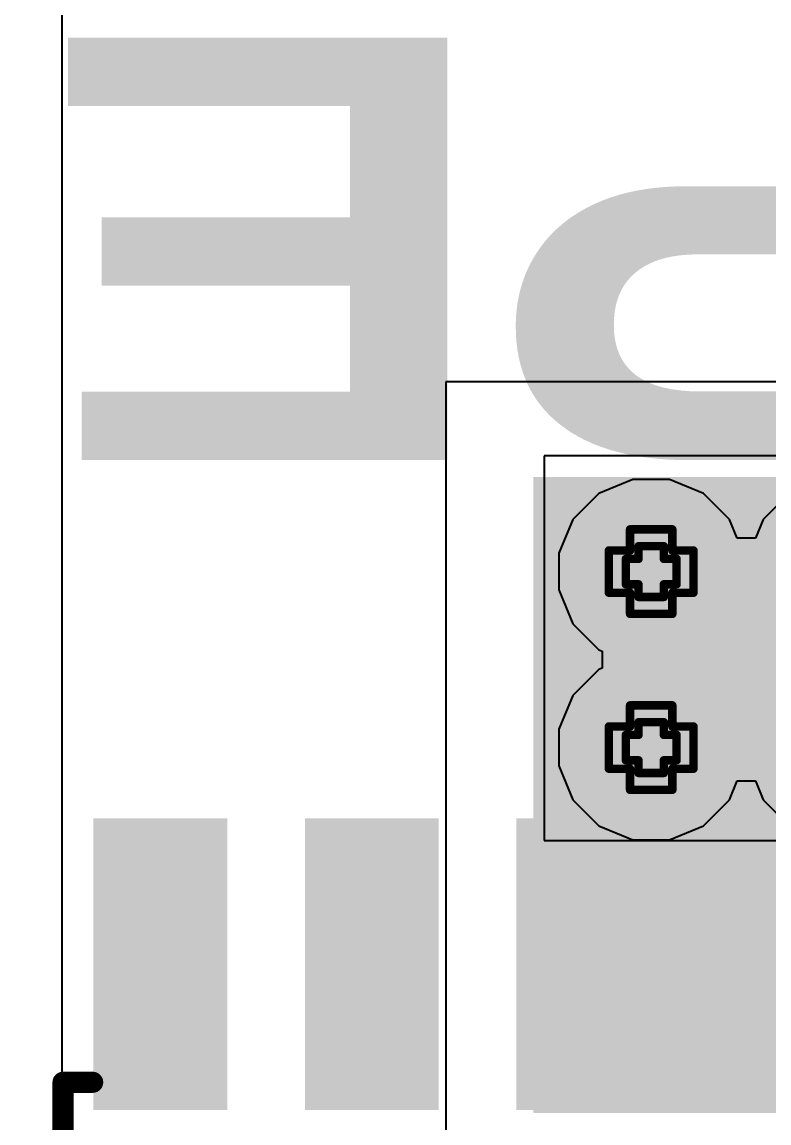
# Model space of a CAD drawing. Header units: inches. Extents: x -4 to 5258, y -4 to 5281.
# Drawn here: x 59.54 to 64.02, y 86.78 to 93.4 of the extents above; entities that cross this region are included whole.
import ezdxf

# ---------------------------------------------------------------- set-up
doc = ezdxf.new("R2010")
doc.units = ezdxf.units.IN
for name, color, linetype in [('Bottom Layer', 5, 'Continuous'), ('Bottom Solder', 6, 'Continuous'), ('Drill Drawing', 1, 'Continuous'), ('Layer 1', 16, 'Continuous'), ('Layer 2', 76, 'Continuous'), ('Top Layer', 1, 'Continuous'), ('Top Overlay', 2, 'Continuous'), ('Top Paste', 8, 'Continuous'), ('Top Solder', 216, 'Continuous'), ('Via Holes', 16, 'Continuous')]:
    doc.layers.add(name, color=color, linetype=linetype)
doc.styles.add('Arial Black_Bold', font='', dxfattribs={"height": 0.2})
doc.styles.get('Arial Black_Bold').set_extended_font_data('Arial Black', bold=True)

# ---------------------------------------------------------------- blocks, each defined once
blk = doc.blocks.new('SOIC_8_10')
at = {"layer": 'Top Layer'}
for points in [[(3.475, 2.205), (3.475, 1.605), (1.925, 1.605), (1.925, 2.205)], [(3.475, 0.935), (3.475, 0.335), (1.925, 0.335), (1.925, 0.935)], [(3.475, -0.335), (3.475, -0.935), (1.925, -0.935), (1.925, -0.335)], [(3.475, -1.605), (3.475, -2.205), (1.925, -2.205), (1.925, -1.605)]]:
    blk.add_hatch(color=1, dxfattribs=at).paths.add_polyline_path(points)
at = {"layer": 'Top Paste'}
for points in [[(3.475, 2.205), (3.475, 1.605), (1.925, 1.605), (1.925, 2.205)], [(3.475, 0.935), (3.475, 0.335), (1.925, 0.335), (1.925, 0.935)], [(3.475, -0.335), (3.475, -0.935), (1.925, -0.935), (1.925, -0.335)], [(3.475, -1.605), (3.475, -2.205), (1.925, -2.205), (1.925, -1.605)]]:
    blk.add_hatch(color=8, dxfattribs=at).paths.add_polyline_path(points)
at = {"layer": 'Top Solder'}
for points in [[(3.5766, 2.3066), (3.5766, 1.5034), (1.8234, 1.5034), (1.8234, 2.3066)], [(3.5766, 1.0366), (3.5766, 0.2334), (1.8234, 0.2334), (1.8234, 1.0366)], [(3.5766, -0.2334), (3.5766, -1.0366), (1.8234, -1.0366), (1.8234, -0.2334)], [(3.5766, -1.5034), (3.5766, -2.3066), (1.8234, -2.3066), (1.8234, -1.5034)]]:
    blk.add_hatch(color=216, dxfattribs=at).paths.add_polyline_path(points)
at = {"layer": 'Top Overlay'}
for points in [[(-1.9906, 2.4892, 0.127, 0.127, 0), (1.9906, 2.4892, 0.127, 0.127, 0)], [(1.9906, 2.4892, 0.127, 0.127, 0), (1.9906, 2.3114, 0.127, 0.127, 0)]]:
    blk.add_lwpolyline(points, format="xyseb", dxfattribs=at)
for points in [[(1.9588, 2.4892, 0.0635, 0.0635, 1), (2.0223, 2.4892, 0.0635, 0.0635, 1)], [(1.9588, 2.4892, 0.0635, 0.0635, 1), (2.0223, 2.4892, 0.0635, 0.0635, 1)], [(1.9588, 2.3114, 0.0635, 0.0635, 1), (2.0223, 2.3114, 0.0635, 0.0635, 1)]]:
    blk.add_lwpolyline(points, format="xyseb", close=True, dxfattribs=at)

msp = doc.modelspace()

# ---------------------------------------------------------------- hatches: boundary and pattern name
at = {"layer": 'Bottom Layer'}
h = msp.add_hatch(color=5, dxfattribs=at)
edge = h.paths.add_edge_path()
edge.add_arc((63.3157, 90.0969), 0.3, 0, 360)
h = msp.add_hatch(color=5, dxfattribs=at)
edge = h.paths.add_edge_path()
edge.add_arc((63.3157, 89.0392), 0.3, 0, 360)
at = {"layer": 'Bottom Solder'}
h = msp.add_hatch(color=6, dxfattribs=at)
edge = h.paths.add_edge_path()
edge.add_arc((63.3157, 90.0969), 0.4016, 0, 360)
h = msp.add_hatch(color=6, dxfattribs=at)
edge = h.paths.add_edge_path()
edge.add_arc((63.3157, 89.0392), 0.4016, 0, 360)
at = {"layer": 'Layer 1'}
h = msp.add_hatch(color=16, dxfattribs=at)
edge = h.paths.add_edge_path()
edge.add_arc((63.3157, 90.0969), 0.3, 0, 360)
h = msp.add_hatch(color=16, dxfattribs=at)
edge = h.paths.add_edge_path()
edge.add_arc((63.3157, 89.0392), 0.3, 0, 360)
at = {"layer": 'Layer 2'}
h = msp.add_hatch(color=76, dxfattribs=at)
edge = h.paths.add_edge_path()
edge.add_arc((63.3157, 90.0969), 0.3, 0, 360)
h = msp.add_hatch(color=76, dxfattribs=at)
edge = h.paths.add_edge_path()
edge.add_arc((63.3157, 89.0392), 0.3, 0, 360)
at = {"layer": 'Top Layer'}
msp.add_hatch(color=1, dxfattribs=at).paths.add_polyline_path([(67.4918, 90.6648), (62.6077, 90.6648), (62.6077, 86.8426), (67.4918, 86.8426)])
h = msp.add_hatch(color=1, dxfattribs=at)
edge = h.paths.add_edge_path()
edge.add_arc((63.3157, 90.0969), 0.3, 0, 360)
h = msp.add_hatch(color=1, dxfattribs=at)
edge = h.paths.add_edge_path()
edge.add_arc((63.3157, 89.0392), 0.3, 0, 360)
at = {"layer": 'Top Solder'}
h = msp.add_hatch(color=216, dxfattribs=at)
edge = h.paths.add_edge_path()
edge.add_arc((63.3157, 90.0969), 0.4016, 0, 360)
h = msp.add_hatch(color=216, dxfattribs=at)
edge = h.paths.add_edge_path()
edge.add_arc((63.3157, 89.0392), 0.4016, 0, 360)
at = {"layer": 'Via Holes'}
h = msp.add_hatch(color=7, dxfattribs=at)
edge = h.paths.add_edge_path()
edge.add_arc((63.3157, 90.0969), 0.15, 0, 360)
h = msp.add_hatch(color=7, dxfattribs=at)
edge = h.paths.add_edge_path()
edge.add_arc((63.3157, 89.0392), 0.15, 0, 360)

# ---------------------------------------------------------------- linework, layer by layer
at = {"layer": 'Drill Drawing'}
for points in [[(63.1887, 90.2239, 0.0508, 0.0508, 0), (63.1887, 90.3509, 0.0508, 0.0508, 0)], [(63.1887, 90.3509, 0.0508, 0.0508, 0), (63.4427, 90.3509, 0.0508, 0.0508, 0)], [(63.4427, 90.2239, 0.0508, 0.0508, 0), (63.4427, 90.3509, 0.0508, 0.0508, 0)], [(63.2395, 90.1731, 0.0508, 0.0508, 0), (63.2395, 90.2493, 0.0508, 0.0508, 0)], [(63.2395, 90.2493, 0.0508, 0.0508, 0), (63.3919, 90.2493, 0.0508, 0.0508, 0)], [(63.3919, 90.1731, 0.0508, 0.0508, 0), (63.3919, 90.2493, 0.0508, 0.0508, 0)], [(63.0617, 89.9699, 0.0508, 0.0508, 0), (63.0617, 90.2239, 0.0508, 0.0508, 0)], [(63.0617, 90.2239, 0.0508, 0.0508, 0), (63.1887, 90.2239, 0.0508, 0.0508, 0)], [(63.1633, 90.0207, 0.0508, 0.0508, 0), (63.1633, 90.1731, 0.0508, 0.0508, 0)], [(63.1633, 90.1731, 0.0508, 0.0508, 0), (63.2395, 90.1731, 0.0508, 0.0508, 0)], [(63.3919, 90.1731, 0.0508, 0.0508, 0), (63.4681, 90.1731, 0.0508, 0.0508, 0)], [(63.4427, 90.2239, 0.0508, 0.0508, 0), (63.5697, 90.2239, 0.0508, 0.0508, 0)], [(63.4681, 90.0207, 0.0508, 0.0508, 0), (63.4681, 90.1731, 0.0508, 0.0508, 0)], [(63.5697, 89.9699, 0.0508, 0.0508, 0), (63.5697, 90.2239, 0.0508, 0.0508, 0)], [(63.0617, 89.9699, 0.0508, 0.0508, 0), (63.1887, 89.9699, 0.0508, 0.0508, 0)], [(63.1633, 90.0207, 0.0508, 0.0508, 0), (63.2395, 90.0207, 0.0508, 0.0508, 0)], [(63.1887, 89.8429, 0.0508, 0.0508, 0), (63.1887, 89.9699, 0.0508, 0.0508, 0)], [(63.2395, 89.9445, 0.0508, 0.0508, 0), (63.2395, 90.0207, 0.0508, 0.0508, 0)], [(63.3919, 90.0207, 0.0508, 0.0508, 0), (63.4681, 90.0207, 0.0508, 0.0508, 0)], [(63.3919, 89.9445, 0.0508, 0.0508, 0), (63.3919, 90.0207, 0.0508, 0.0508, 0)], [(63.4427, 89.9699, 0.0508, 0.0508, 0), (63.5697, 89.9699, 0.0508, 0.0508, 0)], [(63.4427, 89.8429, 0.0508, 0.0508, 0), (63.4427, 89.9699, 0.0508, 0.0508, 0)], [(63.2395, 89.9445, 0.0508, 0.0508, 0), (63.3919, 89.9445, 0.0508, 0.0508, 0)], [(63.1887, 89.8429, 0.0508, 0.0508, 0), (63.4427, 89.8429, 0.0508, 0.0508, 0)], [(63.1887, 89.1662, 0.0508, 0.0508, 0), (63.1887, 89.2932, 0.0508, 0.0508, 0)], [(63.1887, 89.2932, 0.0508, 0.0508, 0), (63.4427, 89.2932, 0.0508, 0.0508, 0)], [(63.4427, 89.1662, 0.0508, 0.0508, 0), (63.4427, 89.2932, 0.0508, 0.0508, 0)], [(63.0617, 88.9122, 0.0508, 0.0508, 0), (63.0617, 89.1662, 0.0508, 0.0508, 0)], [(63.0617, 89.1662, 0.0508, 0.0508, 0), (63.1887, 89.1662, 0.0508, 0.0508, 0)], [(63.2395, 89.1154, 0.0508, 0.0508, 0), (63.2395, 89.1916, 0.0508, 0.0508, 0)], [(63.2395, 89.1916, 0.0508, 0.0508, 0), (63.3919, 89.1916, 0.0508, 0.0508, 0)], [(63.3919, 89.1154, 0.0508, 0.0508, 0), (63.3919, 89.1916, 0.0508, 0.0508, 0)], [(63.4427, 89.1662, 0.0508, 0.0508, 0), (63.5697, 89.1662, 0.0508, 0.0508, 0)], [(63.5697, 88.9122, 0.0508, 0.0508, 0), (63.5697, 89.1662, 0.0508, 0.0508, 0)], [(63.1633, 88.963, 0.0508, 0.0508, 0), (63.1633, 89.1154, 0.0508, 0.0508, 0)], [(63.1633, 89.1154, 0.0508, 0.0508, 0), (63.2395, 89.1154, 0.0508, 0.0508, 0)], [(63.3919, 89.1154, 0.0508, 0.0508, 0), (63.4681, 89.1154, 0.0508, 0.0508, 0)], [(63.4681, 88.963, 0.0508, 0.0508, 0), (63.4681, 89.1154, 0.0508, 0.0508, 0)], [(63.0617, 88.9122, 0.0508, 0.0508, 0), (63.1887, 88.9122, 0.0508, 0.0508, 0)], [(63.1633, 88.963, 0.0508, 0.0508, 0), (63.2395, 88.963, 0.0508, 0.0508, 0)], [(63.1887, 88.7852, 0.0508, 0.0508, 0), (63.1887, 88.9122, 0.0508, 0.0508, 0)], [(63.2395, 88.8868, 0.0508, 0.0508, 0), (63.2395, 88.963, 0.0508, 0.0508, 0)], [(63.3919, 88.963, 0.0508, 0.0508, 0), (63.4681, 88.963, 0.0508, 0.0508, 0)], [(63.3919, 88.8868, 0.0508, 0.0508, 0), (63.3919, 88.963, 0.0508, 0.0508, 0)], [(63.4427, 88.9122, 0.0508, 0.0508, 0), (63.5697, 88.9122, 0.0508, 0.0508, 0)], [(63.4427, 88.7852, 0.0508, 0.0508, 0), (63.4427, 88.9122, 0.0508, 0.0508, 0)], [(63.2395, 88.8868, 0.0508, 0.0508, 0), (63.3919, 88.8868, 0.0508, 0.0508, 0)], [(63.1887, 88.7852, 0.0508, 0.0508, 0), (63.4427, 88.7852, 0.0508, 0.0508, 0)]]:
    msp.add_lwpolyline(points, format="xyseb", dxfattribs=at)
for points in [[(63.176, 90.3509, 0.0254, 0.0254, 1), (63.2014, 90.3509, 0.0254, 0.0254, 1)], [(63.176, 90.3509, 0.0254, 0.0254, 1), (63.2014, 90.3509, 0.0254, 0.0254, 1)], [(63.43, 90.3509, 0.0254, 0.0254, 1), (63.4554, 90.3509, 0.0254, 0.0254, 1)], [(63.43, 90.3509, 0.0254, 0.0254, 1), (63.4554, 90.3509, 0.0254, 0.0254, 1)], [(63.2268, 90.2493, 0.0254, 0.0254, 1), (63.2522, 90.2493, 0.0254, 0.0254, 1)], [(63.2268, 90.2493, 0.0254, 0.0254, 1), (63.2522, 90.2493, 0.0254, 0.0254, 1)], [(63.3792, 90.2493, 0.0254, 0.0254, 1), (63.4046, 90.2493, 0.0254, 0.0254, 1)], [(63.3792, 90.2493, 0.0254, 0.0254, 1), (63.4046, 90.2493, 0.0254, 0.0254, 1)], [(63.049, 90.2239, 0.0254, 0.0254, 1), (63.0744, 90.2239, 0.0254, 0.0254, 1)], [(63.049, 90.2239, 0.0254, 0.0254, 1), (63.0744, 90.2239, 0.0254, 0.0254, 1)], [(63.1506, 90.1731, 0.0254, 0.0254, 1), (63.176, 90.1731, 0.0254, 0.0254, 1)], [(63.1506, 90.1731, 0.0254, 0.0254, 1), (63.176, 90.1731, 0.0254, 0.0254, 1)], [(63.176, 90.2239, 0.0254, 0.0254, 1), (63.2014, 90.2239, 0.0254, 0.0254, 1)], [(63.176, 90.2239, 0.0254, 0.0254, 1), (63.2014, 90.2239, 0.0254, 0.0254, 1)], [(63.2268, 90.1731, 0.0254, 0.0254, 1), (63.2522, 90.1731, 0.0254, 0.0254, 1)], [(63.2268, 90.1731, 0.0254, 0.0254, 1), (63.2522, 90.1731, 0.0254, 0.0254, 1)], [(63.3792, 90.1731, 0.0254, 0.0254, 1), (63.4046, 90.1731, 0.0254, 0.0254, 1)], [(63.3792, 90.1731, 0.0254, 0.0254, 1), (63.4046, 90.1731, 0.0254, 0.0254, 1)], [(63.43, 90.2239, 0.0254, 0.0254, 1), (63.4554, 90.2239, 0.0254, 0.0254, 1)], [(63.43, 90.2239, 0.0254, 0.0254, 1), (63.4554, 90.2239, 0.0254, 0.0254, 1)], [(63.4554, 90.1731, 0.0254, 0.0254, 1), (63.4808, 90.1731, 0.0254, 0.0254, 1)], [(63.4554, 90.1731, 0.0254, 0.0254, 1), (63.4808, 90.1731, 0.0254, 0.0254, 1)], [(63.557, 90.2239, 0.0254, 0.0254, 1), (63.5824, 90.2239, 0.0254, 0.0254, 1)], [(63.557, 90.2239, 0.0254, 0.0254, 1), (63.5824, 90.2239, 0.0254, 0.0254, 1)], [(63.049, 89.9699, 0.0254, 0.0254, 1), (63.0744, 89.9699, 0.0254, 0.0254, 1)], [(63.049, 89.9699, 0.0254, 0.0254, 1), (63.0744, 89.9699, 0.0254, 0.0254, 1)], [(63.1506, 90.0207, 0.0254, 0.0254, 1), (63.176, 90.0207, 0.0254, 0.0254, 1)], [(63.1506, 90.0207, 0.0254, 0.0254, 1), (63.176, 90.0207, 0.0254, 0.0254, 1)], [(63.176, 89.9699, 0.0254, 0.0254, 1), (63.2014, 89.9699, 0.0254, 0.0254, 1)], [(63.176, 89.9699, 0.0254, 0.0254, 1), (63.2014, 89.9699, 0.0254, 0.0254, 1)], [(63.2268, 90.0207, 0.0254, 0.0254, 1), (63.2522, 90.0207, 0.0254, 0.0254, 1)], [(63.2268, 90.0207, 0.0254, 0.0254, 1), (63.2522, 90.0207, 0.0254, 0.0254, 1)], [(63.3792, 90.0207, 0.0254, 0.0254, 1), (63.4046, 90.0207, 0.0254, 0.0254, 1)], [(63.3792, 90.0207, 0.0254, 0.0254, 1), (63.4046, 90.0207, 0.0254, 0.0254, 1)], [(63.43, 89.9699, 0.0254, 0.0254, 1), (63.4554, 89.9699, 0.0254, 0.0254, 1)], [(63.43, 89.9699, 0.0254, 0.0254, 1), (63.4554, 89.9699, 0.0254, 0.0254, 1)], [(63.4554, 90.0207, 0.0254, 0.0254, 1), (63.4808, 90.0207, 0.0254, 0.0254, 1)], [(63.4554, 90.0207, 0.0254, 0.0254, 1), (63.4808, 90.0207, 0.0254, 0.0254, 1)], [(63.557, 89.9699, 0.0254, 0.0254, 1), (63.5824, 89.9699, 0.0254, 0.0254, 1)], [(63.557, 89.9699, 0.0254, 0.0254, 1), (63.5824, 89.9699, 0.0254, 0.0254, 1)], [(63.2268, 89.9445, 0.0254, 0.0254, 1), (63.2522, 89.9445, 0.0254, 0.0254, 1)], [(63.2268, 89.9445, 0.0254, 0.0254, 1), (63.2522, 89.9445, 0.0254, 0.0254, 1)], [(63.3792, 89.9445, 0.0254, 0.0254, 1), (63.4046, 89.9445, 0.0254, 0.0254, 1)], [(63.3792, 89.9445, 0.0254, 0.0254, 1), (63.4046, 89.9445, 0.0254, 0.0254, 1)], [(63.176, 89.8429, 0.0254, 0.0254, 1), (63.2014, 89.8429, 0.0254, 0.0254, 1)], [(63.176, 89.8429, 0.0254, 0.0254, 1), (63.2014, 89.8429, 0.0254, 0.0254, 1)], [(63.43, 89.8429, 0.0254, 0.0254, 1), (63.4554, 89.8429, 0.0254, 0.0254, 1)], [(63.43, 89.8429, 0.0254, 0.0254, 1), (63.4554, 89.8429, 0.0254, 0.0254, 1)], [(63.176, 89.2932, 0.0254, 0.0254, 1), (63.2014, 89.2932, 0.0254, 0.0254, 1)], [(63.176, 89.2932, 0.0254, 0.0254, 1), (63.2014, 89.2932, 0.0254, 0.0254, 1)], [(63.43, 89.2932, 0.0254, 0.0254, 1), (63.4554, 89.2932, 0.0254, 0.0254, 1)], [(63.43, 89.2932, 0.0254, 0.0254, 1), (63.4554, 89.2932, 0.0254, 0.0254, 1)], [(63.049, 89.1662, 0.0254, 0.0254, 1), (63.0744, 89.1662, 0.0254, 0.0254, 1)], [(63.049, 89.1662, 0.0254, 0.0254, 1), (63.0744, 89.1662, 0.0254, 0.0254, 1)], [(63.176, 89.1662, 0.0254, 0.0254, 1), (63.2014, 89.1662, 0.0254, 0.0254, 1)], [(63.176, 89.1662, 0.0254, 0.0254, 1), (63.2014, 89.1662, 0.0254, 0.0254, 1)], [(63.2268, 89.1916, 0.0254, 0.0254, 1), (63.2522, 89.1916, 0.0254, 0.0254, 1)], [(63.2268, 89.1916, 0.0254, 0.0254, 1), (63.2522, 89.1916, 0.0254, 0.0254, 1)], [(63.3792, 89.1916, 0.0254, 0.0254, 1), (63.4046, 89.1916, 0.0254, 0.0254, 1)], [(63.3792, 89.1916, 0.0254, 0.0254, 1), (63.4046, 89.1916, 0.0254, 0.0254, 1)], [(63.43, 89.1662, 0.0254, 0.0254, 1), (63.4554, 89.1662, 0.0254, 0.0254, 1)], [(63.43, 89.1662, 0.0254, 0.0254, 1), (63.4554, 89.1662, 0.0254, 0.0254, 1)], [(63.557, 89.1662, 0.0254, 0.0254, 1), (63.5824, 89.1662, 0.0254, 0.0254, 1)], [(63.557, 89.1662, 0.0254, 0.0254, 1), (63.5824, 89.1662, 0.0254, 0.0254, 1)], [(63.1506, 89.1154, 0.0254, 0.0254, 1), (63.176, 89.1154, 0.0254, 0.0254, 1)], [(63.1506, 89.1154, 0.0254, 0.0254, 1), (63.176, 89.1154, 0.0254, 0.0254, 1)], [(63.2268, 89.1154, 0.0254, 0.0254, 1), (63.2522, 89.1154, 0.0254, 0.0254, 1)], [(63.2268, 89.1154, 0.0254, 0.0254, 1), (63.2522, 89.1154, 0.0254, 0.0254, 1)], [(63.3792, 89.1154, 0.0254, 0.0254, 1), (63.4046, 89.1154, 0.0254, 0.0254, 1)], [(63.3792, 89.1154, 0.0254, 0.0254, 1), (63.4046, 89.1154, 0.0254, 0.0254, 1)], [(63.4554, 89.1154, 0.0254, 0.0254, 1), (63.4808, 89.1154, 0.0254, 0.0254, 1)], [(63.4554, 89.1154, 0.0254, 0.0254, 1), (63.4808, 89.1154, 0.0254, 0.0254, 1)], [(63.049, 88.9122, 0.0254, 0.0254, 1), (63.0744, 88.9122, 0.0254, 0.0254, 1)], [(63.049, 88.9122, 0.0254, 0.0254, 1), (63.0744, 88.9122, 0.0254, 0.0254, 1)], [(63.1506, 88.963, 0.0254, 0.0254, 1), (63.176, 88.963, 0.0254, 0.0254, 1)], [(63.1506, 88.963, 0.0254, 0.0254, 1), (63.176, 88.963, 0.0254, 0.0254, 1)], [(63.176, 88.9122, 0.0254, 0.0254, 1), (63.2014, 88.9122, 0.0254, 0.0254, 1)], [(63.176, 88.9122, 0.0254, 0.0254, 1), (63.2014, 88.9122, 0.0254, 0.0254, 1)], [(63.2268, 88.963, 0.0254, 0.0254, 1), (63.2522, 88.963, 0.0254, 0.0254, 1)], [(63.2268, 88.963, 0.0254, 0.0254, 1), (63.2522, 88.963, 0.0254, 0.0254, 1)], [(63.3792, 88.963, 0.0254, 0.0254, 1), (63.4046, 88.963, 0.0254, 0.0254, 1)], [(63.3792, 88.963, 0.0254, 0.0254, 1), (63.4046, 88.963, 0.0254, 0.0254, 1)], [(63.43, 88.9122, 0.0254, 0.0254, 1), (63.4554, 88.9122, 0.0254, 0.0254, 1)], [(63.43, 88.9122, 0.0254, 0.0254, 1), (63.4554, 88.9122, 0.0254, 0.0254, 1)], [(63.4554, 88.963, 0.0254, 0.0254, 1), (63.4808, 88.963, 0.0254, 0.0254, 1)], [(63.4554, 88.963, 0.0254, 0.0254, 1), (63.4808, 88.963, 0.0254, 0.0254, 1)], [(63.557, 88.9122, 0.0254, 0.0254, 1), (63.5824, 88.9122, 0.0254, 0.0254, 1)], [(63.557, 88.9122, 0.0254, 0.0254, 1), (63.5824, 88.9122, 0.0254, 0.0254, 1)], [(63.2268, 88.8868, 0.0254, 0.0254, 1), (63.2522, 88.8868, 0.0254, 0.0254, 1)], [(63.2268, 88.8868, 0.0254, 0.0254, 1), (63.2522, 88.8868, 0.0254, 0.0254, 1)], [(63.3792, 88.8868, 0.0254, 0.0254, 1), (63.4046, 88.8868, 0.0254, 0.0254, 1)], [(63.3792, 88.8868, 0.0254, 0.0254, 1), (63.4046, 88.8868, 0.0254, 0.0254, 1)], [(63.176, 88.7852, 0.0254, 0.0254, 1), (63.2014, 88.7852, 0.0254, 0.0254, 1)], [(63.176, 88.7852, 0.0254, 0.0254, 1), (63.2014, 88.7852, 0.0254, 0.0254, 1)], [(63.43, 88.7852, 0.0254, 0.0254, 1), (63.4554, 88.7852, 0.0254, 0.0254, 1)], [(63.43, 88.7852, 0.0254, 0.0254, 1), (63.4554, 88.7852, 0.0254, 0.0254, 1)]]:
    msp.add_lwpolyline(points, format="xyseb", close=True, dxfattribs=at)
at = {"layer": 'Layer 1'}
for p, q in [((63.2055, 90.6509), (63.0018, 90.5665)), ((63.4259, 90.6509), (63.2055, 90.6509)), ((63.6295, 90.5665), (63.4259, 90.6509)), ((63.0018, 90.5665), (62.846, 90.4107)), ((63.7853, 90.4107), (63.6295, 90.5665)), ((64.1448, 90.5665), (63.989, 90.4107)), ((62.846, 90.4107), (62.7617, 90.2071)), ((63.8322, 90.2976), (63.7853, 90.4107)), ((63.989, 90.4107), (63.9421, 90.2976)), ((63.9421, 90.2976), (63.8322, 90.2976)), ((62.7617, 90.2071), (62.7617, 89.9867)), ((62.7617, 89.9867), (62.846, 89.783)), ((62.846, 89.783), (63.0018, 89.6272)), ((63.0018, 89.6272), (63.0221, 89.6188)), ((63.0221, 89.6188), (63.0221, 89.5172)), ((63.0018, 89.5088), (62.846, 89.353)), ((63.0221, 89.5172), (63.0018, 89.5088)), ((62.846, 89.353), (62.7617, 89.1494)), ((62.7617, 89.1494), (62.7617, 88.929)), ((62.7617, 88.929), (62.846, 88.7254)), ((63.7853, 88.7254), (63.8322, 88.8385)), ((63.8322, 88.8385), (63.9421, 88.8385)), ((63.9421, 88.8385), (63.989, 88.7254)), ((62.846, 88.7254), (63.0018, 88.5695)), ((63.6295, 88.5695), (63.7853, 88.7254)), ((63.989, 88.7254), (64.1448, 88.5695)), ((63.0018, 88.5695), (63.2055, 88.4852)), ((63.4259, 88.4852), (63.6295, 88.5695)), ((63.2055, 88.4852), (63.4259, 88.4852))]:
    msp.add_line(p, q, dxfattribs=at)
at = {"layer": 'Layer 2'}
for p, q in [((59.7776, 83.406), (59.7776, 96.2691)), ((64.7251, 90.7918), (62.6721, 90.7918)), ((62.6721, 90.7918), (62.6721, 88.4809)), ((62.6721, 88.4809), (64.4501, 88.4809))]:
    msp.add_line(p, q, dxfattribs=at)
at = {"layer": 'Top Layer'}
for p, q in [((59.7776, 83.6534), (59.7776, 96.2691)), ((64.7251, 91.2371), (62.0829, 91.2371)), ((62.0829, 91.2371), (62.0829, 86.3177))]:
    msp.add_line(p, q, dxfattribs=at)

# ---------------------------------------------------------------- block references
at = {"rotation": 90}
msp.add_blockref('SOIC_8_10', (62.2726, 85.0372), dxfattribs=at)

# ---------------------------------------------------------------- texts
at = {"layer": 'Top Overlay', "style": 'Arial Black_Bold'}
msp.add_text('STEPPER DRIVER - 4', height=2.54, rotation=180, dxfattribs=at).set_placement((75.6791, 93.3067))

doc.saveas('drawing.dxf')
